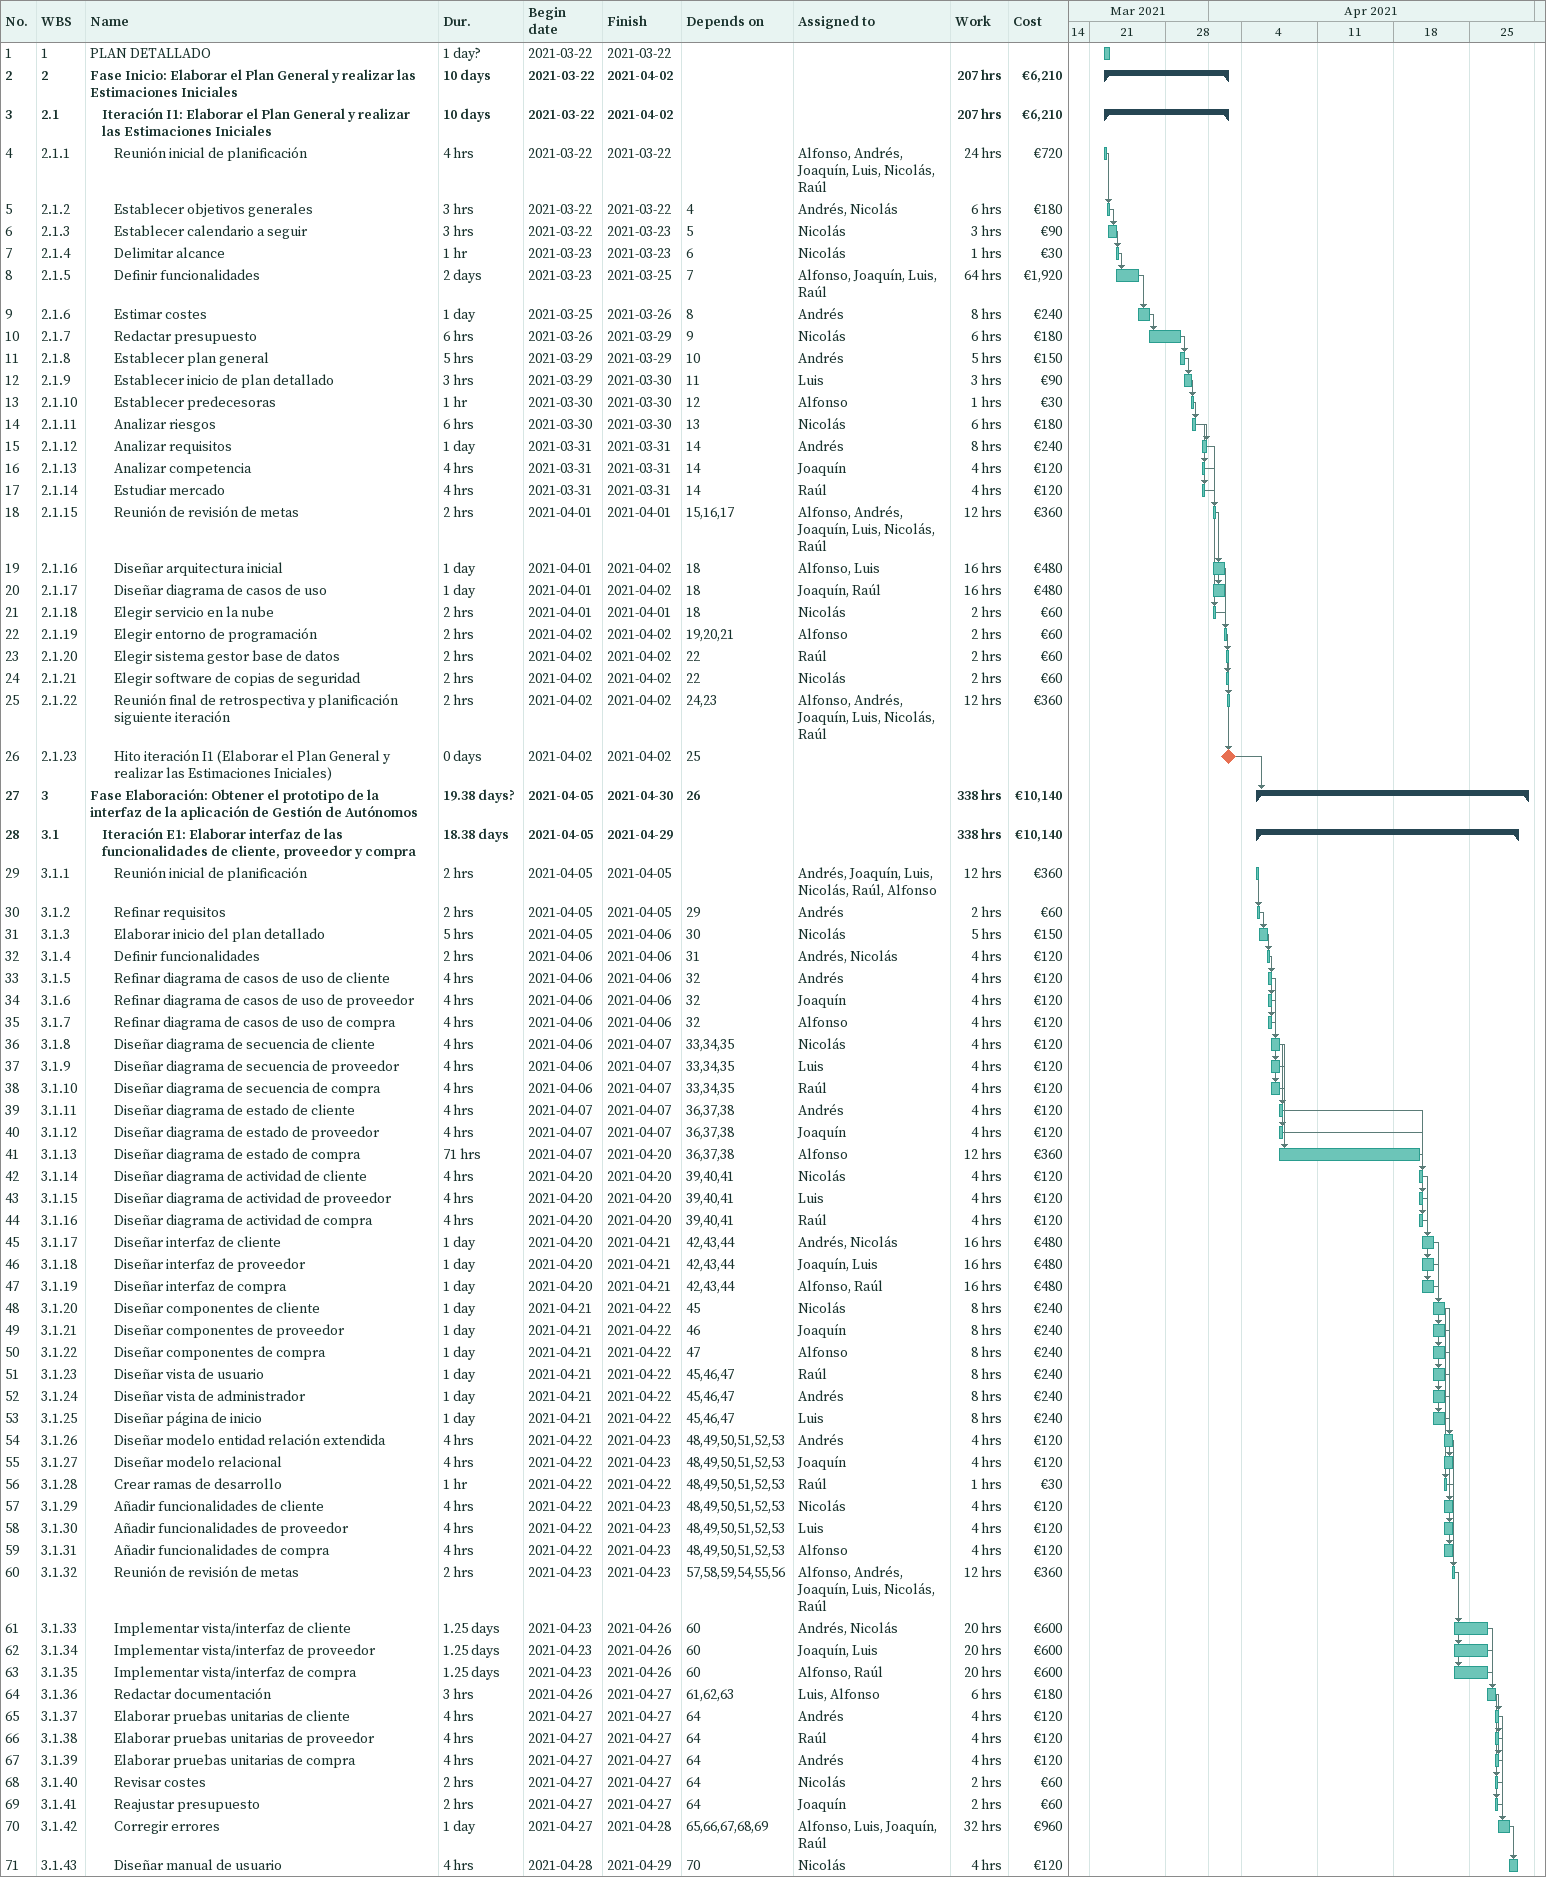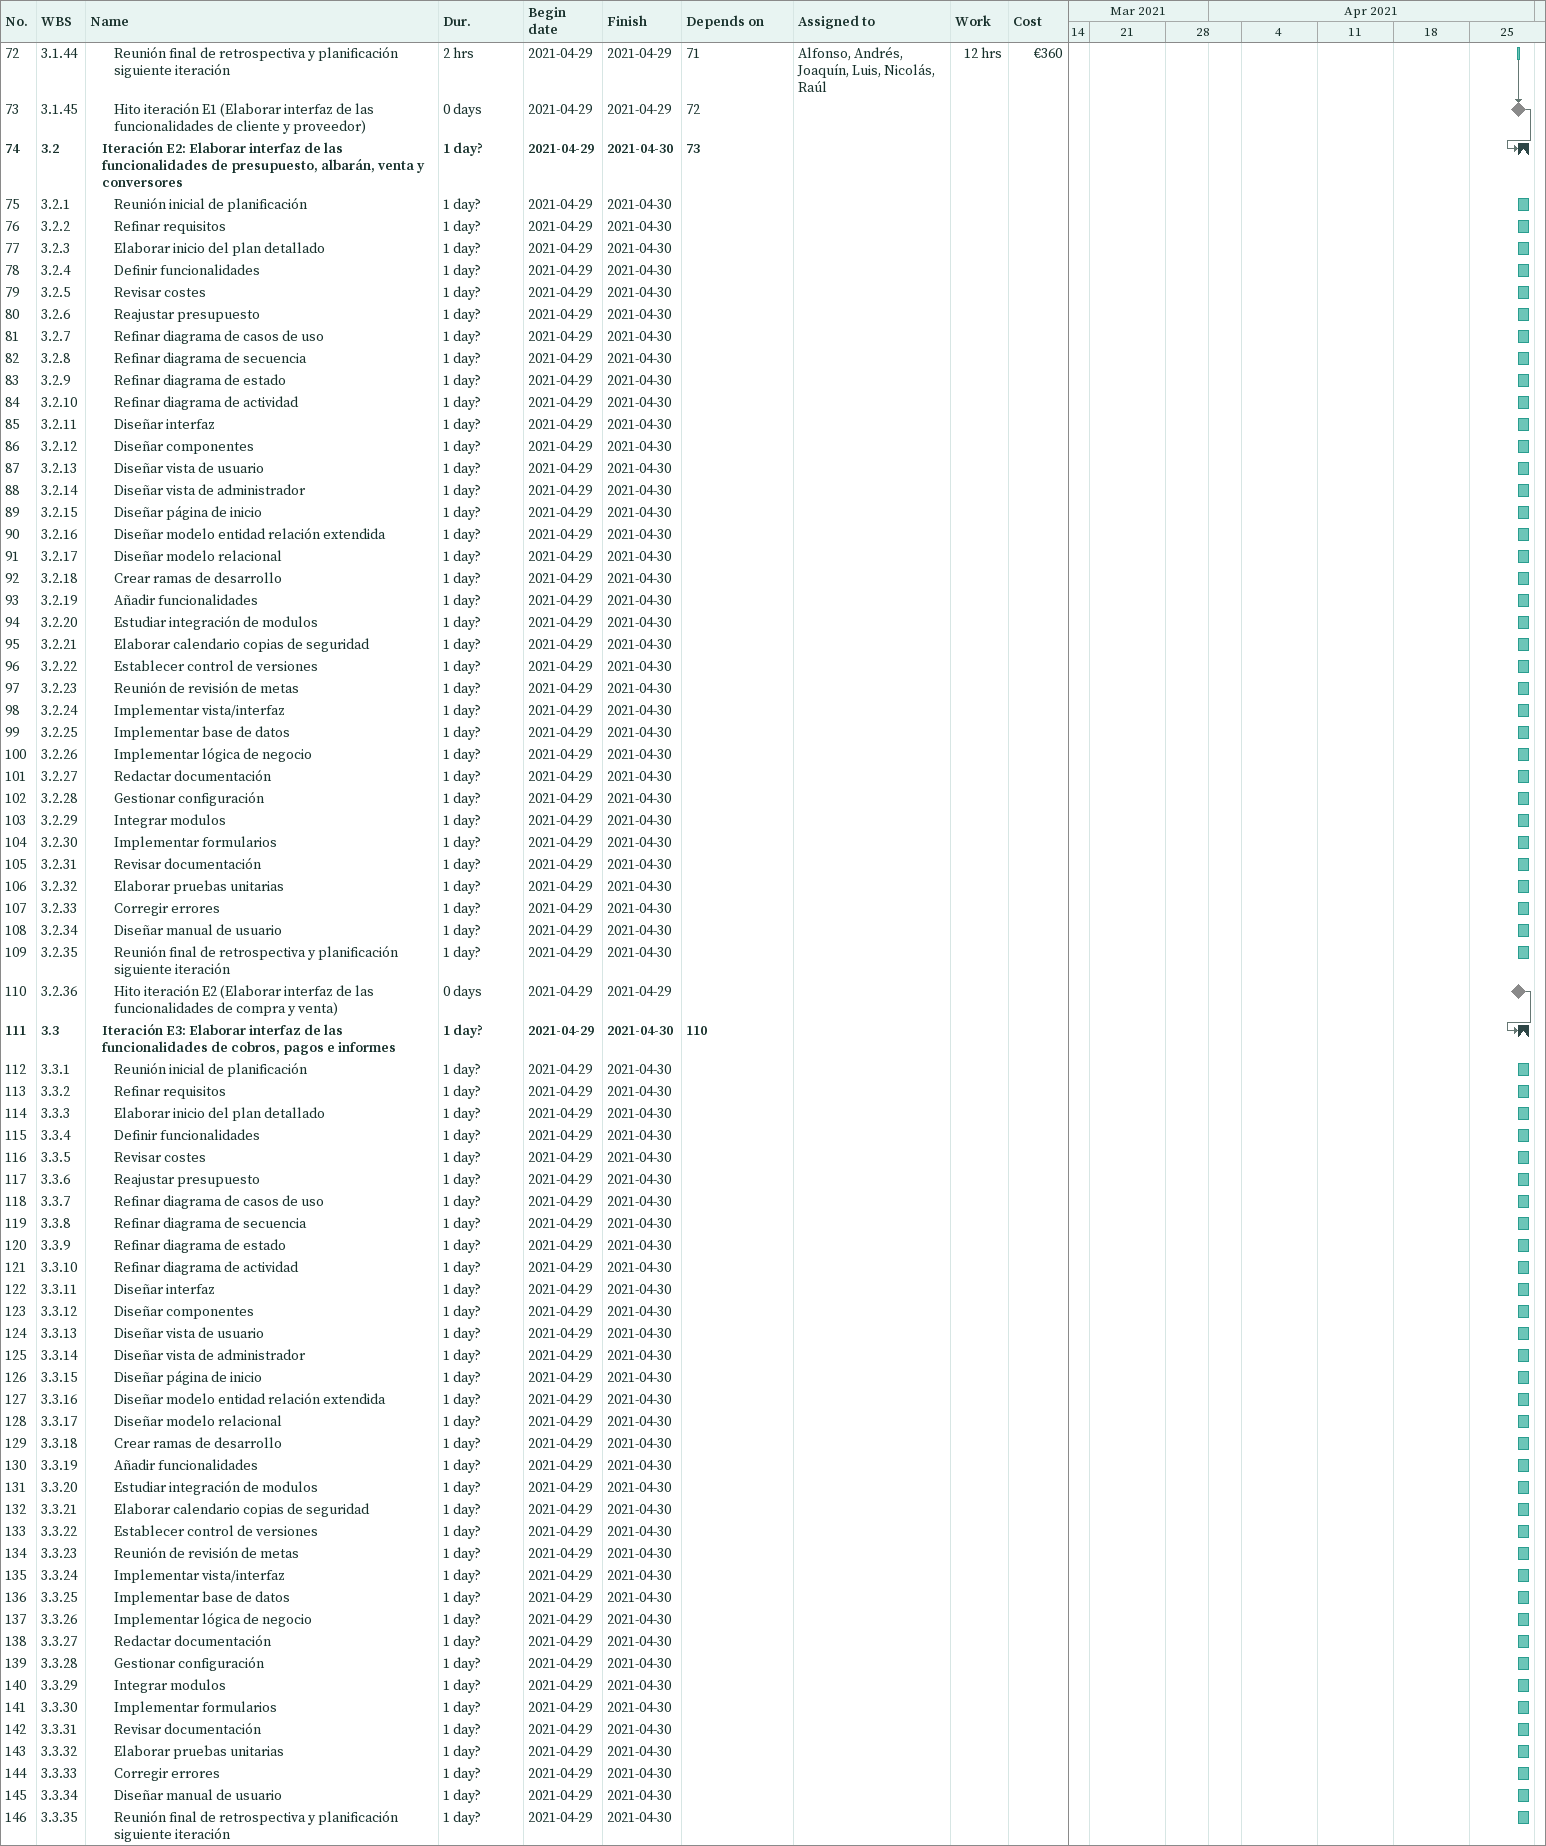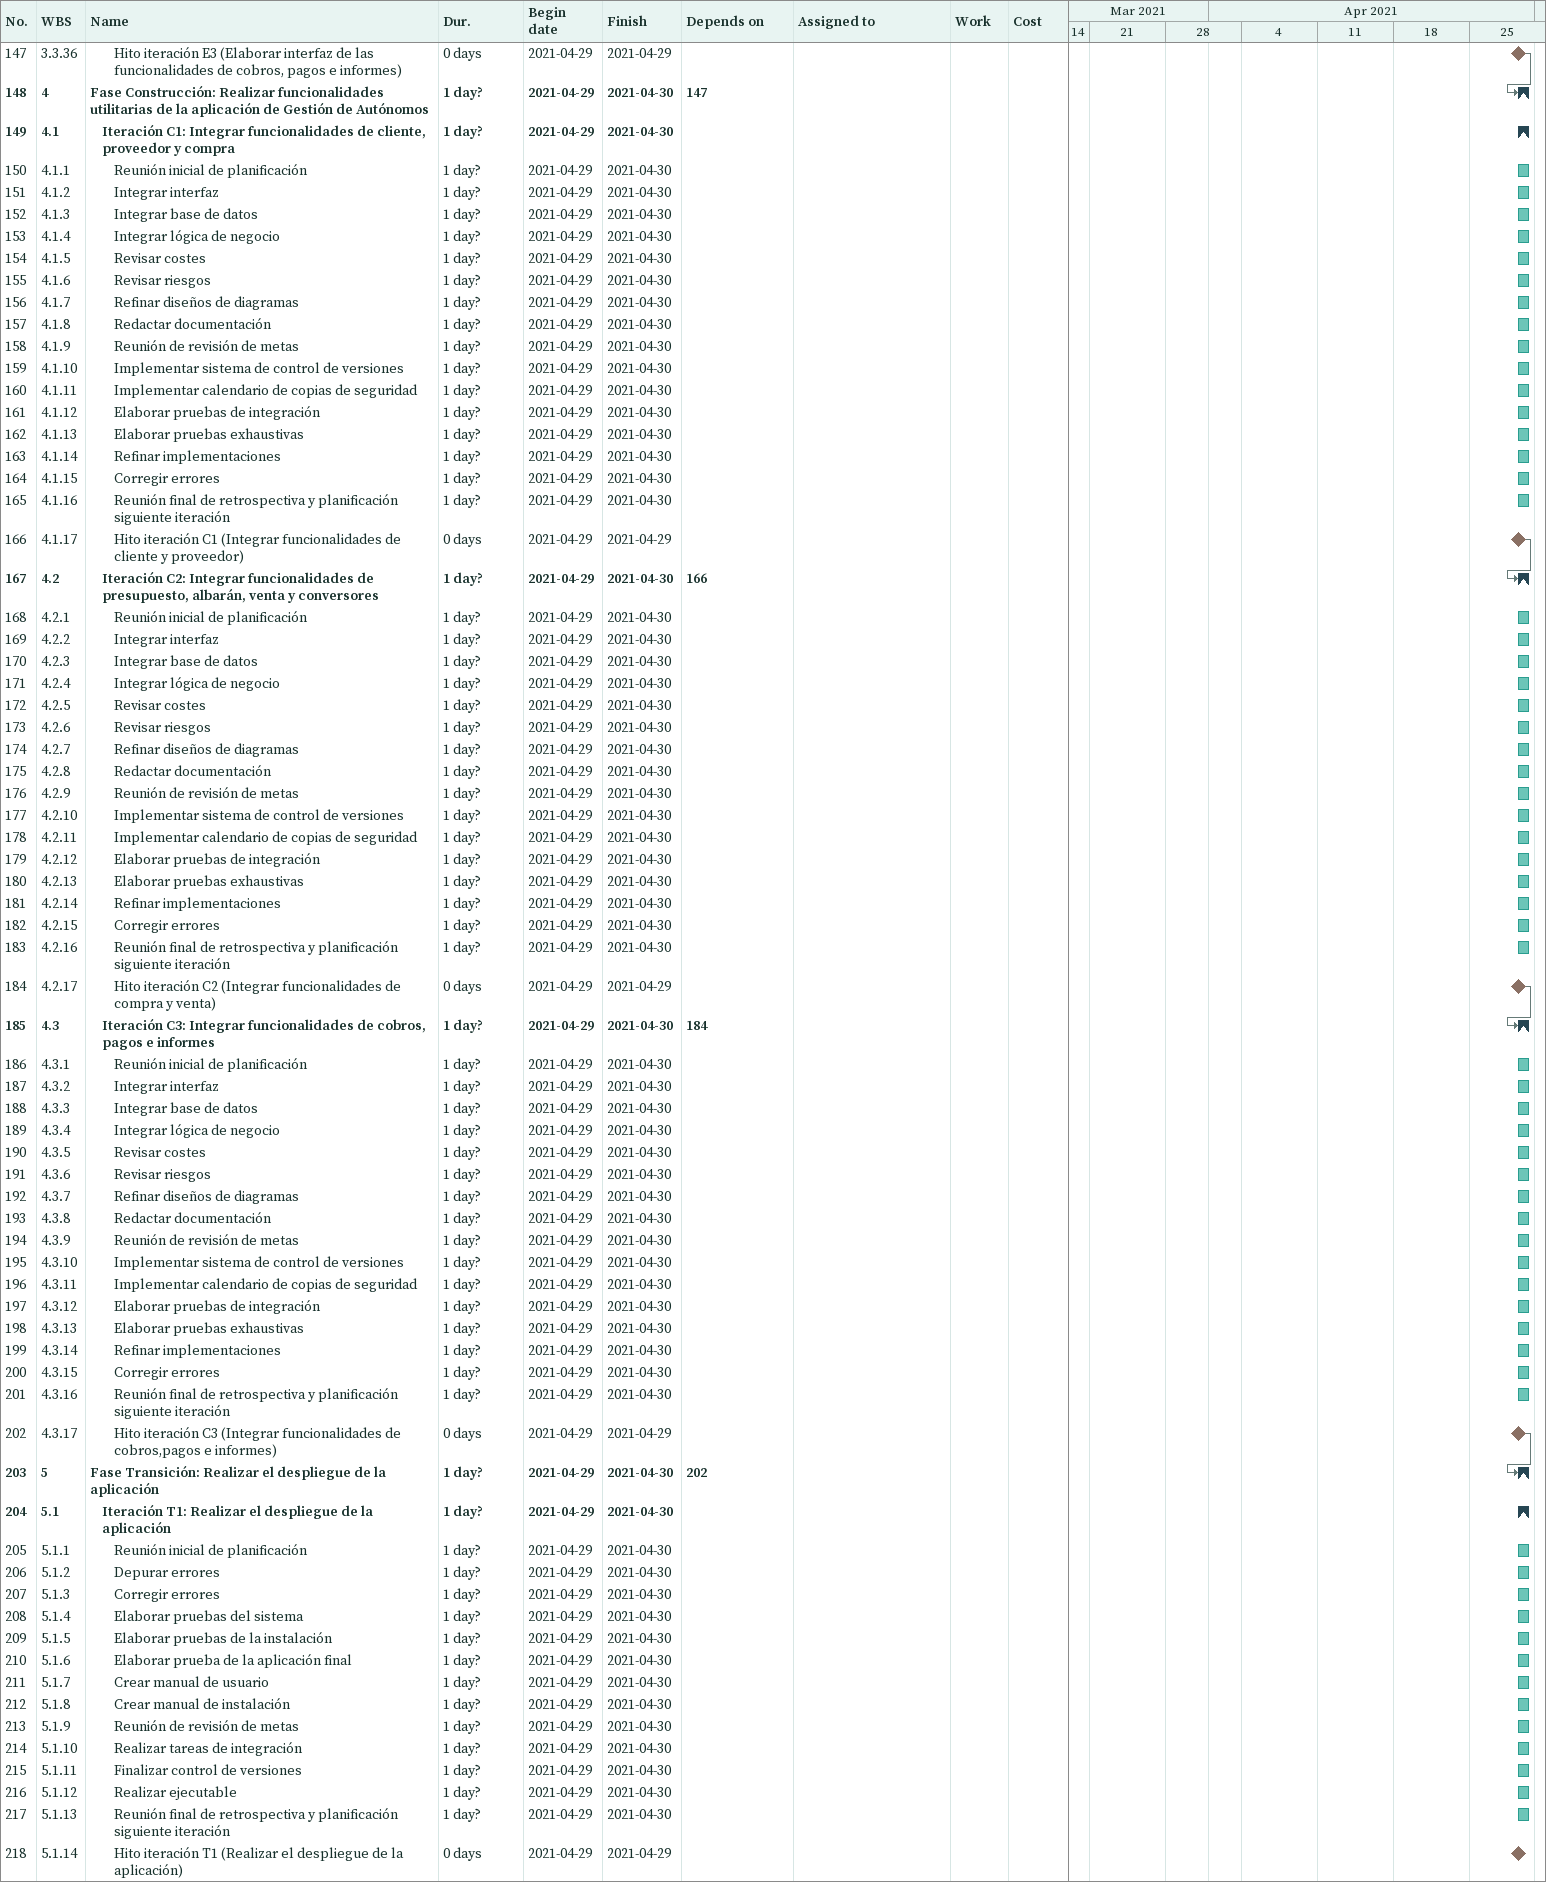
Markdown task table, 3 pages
| ID | WBS | Task | Duration | Start | Finish | Predecessors | Resources | Work (h) | Cost (€) |
|---|---|---|---|---|---|---|---|---|---|
| 1 | 1 | PLAN DETALLADO | 1d? | 2021-03-22 | 2021-03-22 |  |  |  |  |
| 2 | 2 | **Fase Inicio: Elaborar el Plan General y realizar las Estimaciones Iniciales** | 10d | 2021-03-22 | 2021-04-02 |  |  | 207 | 6210 |
| 3 | 2.1 | **Iteración I1: Elaborar el Plan General y realizar las Estimaciones Iniciales** | 10d | 2021-03-22 | 2021-04-02 |  |  | 207 | 6210 |
| 4 | 2.1.1 | Reunión inicial de planificación | 4h | 2021-03-22 | 2021-03-22 |  | Alfonso, Andrés, Joaquín, Luis, Nicolás, Raúl | 24 | 720 |
| 5 | 2.1.2 | Establecer objetivos generales | 3h | 2021-03-22 | 2021-03-22 | 4 | Andrés, Nicolás | 6 | 180 |
| 6 | 2.1.3 | Establecer calendario a seguir | 3h | 2021-03-22 | 2021-03-23 | 5 | Nicolás | 3 | 90 |
| 7 | 2.1.4 | Delimitar alcance | 1h | 2021-03-23 | 2021-03-23 | 6 | Nicolás | 1 | 30 |
| 8 | 2.1.5 | Definir funcionalidades | 2d | 2021-03-23 | 2021-03-25 | 7 | Alfonso, Joaquín, Luis, Raúl | 64 | 1920 |
| 9 | 2.1.6 | Estimar costes | 1d | 2021-03-25 | 2021-03-26 | 8 | Andrés | 8 | 240 |
| 10 | 2.1.7 | Redactar presupuesto | 6h | 2021-03-26 | 2021-03-29 | 9 | Nicolás | 6 | 180 |
| 11 | 2.1.8 | Establecer plan general | 5h | 2021-03-29 | 2021-03-29 | 10 | Andrés | 5 | 150 |
| 12 | 2.1.9 | Establecer inicio de plan detallado | 3h | 2021-03-29 | 2021-03-30 | 11 | Luis | 3 | 90 |
| 13 | 2.1.10 | Establecer predecesoras | 1h | 2021-03-30 | 2021-03-30 | 12 | Alfonso | 1 | 30 |
| 14 | 2.1.11 | Analizar riesgos | 6h | 2021-03-30 | 2021-03-30 | 13 | Nicolás | 6 | 180 |
| 15 | 2.1.12 | Analizar requisitos | 1d | 2021-03-31 | 2021-03-31 | 14 | Andrés | 8 | 240 |
| 16 | 2.1.13 | Analizar competencia | 4h | 2021-03-31 | 2021-03-31 | 14 | Joaquín | 4 | 120 |
| 17 | 2.1.14 | Estudiar mercado | 4h | 2021-03-31 | 2021-03-31 | 14 | Raúl | 4 | 120 |
| 18 | 2.1.15 | Reunión de revisión de metas | 2h | 2021-04-01 | 2021-04-01 | 15, 16, 17 | Alfonso, Andrés, Joaquín, Luis, Nicolás, Raúl | 12 | 360 |
| 19 | 2.1.16 | Diseñar arquitectura inicial | 1d | 2021-04-01 | 2021-04-02 | 18 | Alfonso, Luis | 16 | 480 |
| 20 | 2.1.17 | Diseñar diagrama de casos de uso | 1d | 2021-04-01 | 2021-04-02 | 18 | Joaquín, Raúl | 16 | 480 |
| 21 | 2.1.18 | Elegir servicio en la nube | 2h | 2021-04-01 | 2021-04-01 | 18 | Nicolás | 2 | 60 |
| 22 | 2.1.19 | Elegir entorno de programación | 2h | 2021-04-02 | 2021-04-02 | 19, 20, 21 | Alfonso | 2 | 60 |
| 23 | 2.1.20 | Elegir sistema gestor base de datos | 2h | 2021-04-02 | 2021-04-02 | 22 | Raúl | 2 | 60 |
| 24 | 2.1.21 | Elegir software de copias de seguridad | 2h | 2021-04-02 | 2021-04-02 | 22 | Nicolás | 2 | 60 |
| 25 | 2.1.22 | Reunión final de retrospectiva y planificación siguiente iteración | 2h | 2021-04-02 | 2021-04-02 | 24, 23 | Alfonso, Andrés, Joaquín, Luis, Nicolás, Raúl | 12 | 360 |
| 26 | 2.1.23 | Hito iteración I1 (Elaborar el Plan General y realizar las Estimaciones Iniciales) | 0d | 2021-04-02 | 2021-04-02 | 25 |  |  |  |
| 27 | 3 | **Fase Elaboración: Obtener el prototipo de la interfaz de la aplicación de Gestión de Autónomos** | 19.38d? | 2021-04-05 | 2021-04-30 | 26 |  | 338 | 10140 |
| 28 | 3.1 | **Iteración E1: Elaborar interfaz de las funcionalidades de cliente, proveedor y compra** | 18.38d | 2021-04-05 | 2021-04-29 |  |  | 338 | 10140 |
| 29 | 3.1.1 | Reunión inicial de planificación | 2h | 2021-04-05 | 2021-04-05 |  | Andrés, Joaquín, Luis, Nicolás, Raúl, Alfonso | 12 | 360 |
| 30 | 3.1.2 | Refinar requisitos | 2h | 2021-04-05 | 2021-04-05 | 29 | Andrés | 2 | 60 |
| 31 | 3.1.3 | Elaborar inicio del plan detallado | 5h | 2021-04-05 | 2021-04-06 | 30 | Nicolás | 5 | 150 |
| 32 | 3.1.4 | Definir funcionalidades | 2h | 2021-04-06 | 2021-04-06 | 31 | Andrés, Nicolás | 4 | 120 |
| 33 | 3.1.5 | Refinar diagrama de casos de uso de cliente | 4h | 2021-04-06 | 2021-04-06 | 32 | Andrés | 4 | 120 |
| 34 | 3.1.6 | Refinar diagrama de casos de uso de proveedor | 4h | 2021-04-06 | 2021-04-06 | 32 | Joaquín | 4 | 120 |
| 35 | 3.1.7 | Refinar diagrama de casos de uso de compra | 4h | 2021-04-06 | 2021-04-06 | 32 | Alfonso | 4 | 120 |
| 36 | 3.1.8 | Diseñar diagrama de secuencia de cliente | 4h | 2021-04-06 | 2021-04-07 | 33, 34, 35 | Nicolás | 4 | 120 |
| 37 | 3.1.9 | Diseñar diagrama de secuencia de proveedor | 4h | 2021-04-06 | 2021-04-07 | 33, 34, 35 | Luis | 4 | 120 |
| 38 | 3.1.10 | Diseñar diagrama de secuencia de compra | 4h | 2021-04-06 | 2021-04-07 | 33, 34, 35 | Raúl | 4 | 120 |
| 39 | 3.1.11 | Diseñar diagrama de estado de cliente | 4h | 2021-04-07 | 2021-04-07 | 36, 37, 38 | Andrés | 4 | 120 |
| 40 | 3.1.12 | Diseñar diagrama de estado de proveedor | 4h | 2021-04-07 | 2021-04-07 | 36, 37, 38 | Joaquín | 4 | 120 |
| 41 | 3.1.13 | Diseñar diagrama de estado de compra | 71h | 2021-04-07 | 2021-04-20 | 36, 37, 38 | Alfonso | 12 | 360 |
| 42 | 3.1.14 | Diseñar diagrama de actividad de cliente | 4h | 2021-04-20 | 2021-04-20 | 39, 40, 41 | Nicolás | 4 | 120 |
| 43 | 3.1.15 | Diseñar diagrama de actividad de proveedor | 4h | 2021-04-20 | 2021-04-20 | 39, 40, 41 | Luis | 4 | 120 |
| 44 | 3.1.16 | Diseñar diagrama de actividad de compra | 4h | 2021-04-20 | 2021-04-20 | 39, 40, 41 | Raúl | 4 | 120 |
| 45 | 3.1.17 | Diseñar interfaz de cliente | 1d | 2021-04-20 | 2021-04-21 | 42, 43, 44 | Andrés, Nicolás | 16 | 480 |
| 46 | 3.1.18 | Diseñar interfaz de proveedor | 1d | 2021-04-20 | 2021-04-21 | 42, 43, 44 | Joaquín, Luis | 16 | 480 |
| 47 | 3.1.19 | Diseñar interfaz de compra | 1d | 2021-04-20 | 2021-04-21 | 42, 43, 44 | Alfonso, Raúl | 16 | 480 |
| 48 | 3.1.20 | Diseñar componentes de cliente | 1d | 2021-04-21 | 2021-04-22 | 45 | Nicolás | 8 | 240 |
| 49 | 3.1.21 | Diseñar componentes de proveedor | 1d | 2021-04-21 | 2021-04-22 | 46 | Joaquín | 8 | 240 |
| 50 | 3.1.22 | Diseñar componentes de compra | 1d | 2021-04-21 | 2021-04-22 | 47 | Alfonso | 8 | 240 |
| 51 | 3.1.23 | Diseñar vista de usuario | 1d | 2021-04-21 | 2021-04-22 | 45, 46, 47 | Raúl | 8 | 240 |
| 52 | 3.1.24 | Diseñar vista de administrador | 1d | 2021-04-21 | 2021-04-22 | 45, 46, 47 | Andrés | 8 | 240 |
| 53 | 3.1.25 | Diseñar página de inicio | 1d | 2021-04-21 | 2021-04-22 | 45, 46, 47 | Luis | 8 | 240 |
| 54 | 3.1.26 | Diseñar modelo entidad relación extendida | 4h | 2021-04-22 | 2021-04-23 | 48, 49, 50, 51, 52, 53 | Andrés | 4 | 120 |
| 55 | 3.1.27 | Diseñar modelo relacional | 4h | 2021-04-22 | 2021-04-23 | 48, 49, 50, 51, 52, 53 | Joaquín | 4 | 120 |
| 56 | 3.1.28 | Crear ramas de desarrollo | 1h | 2021-04-22 | 2021-04-22 | 48, 49, 50, 51, 52, 53 | Raúl | 1 | 30 |
| 57 | 3.1.29 | Añadir funcionalidades de cliente | 4h | 2021-04-22 | 2021-04-23 | 48, 49, 50, 51, 52, 53 | Nicolás | 4 | 120 |
| 58 | 3.1.30 | Añadir funcionalidades de proveedor | 4h | 2021-04-22 | 2021-04-23 | 48, 49, 50, 51, 52, 53 | Luis | 4 | 120 |
| 59 | 3.1.31 | Añadir funcionalidades de compra | 4h | 2021-04-22 | 2021-04-23 | 48, 49, 50, 51, 52, 53 | Alfonso | 4 | 120 |
| 60 | 3.1.32 | Reunión de revisión de metas | 2h | 2021-04-23 | 2021-04-23 | 57, 58, 59, 54, 55, 56 | Alfonso, Andrés, Joaquín, Luis, Nicolás, Raúl | 12 | 360 |
| 61 | 3.1.33 | Implementar vista/interfaz de cliente | 1.25d | 2021-04-23 | 2021-04-26 | 60 | Andrés, Nicolás | 20 | 600 |
| 62 | 3.1.34 | Implementar vista/interfaz de proveedor | 1.25d | 2021-04-23 | 2021-04-26 | 60 | Joaquín, Luis | 20 | 600 |
| 63 | 3.1.35 | Implementar vista/interfaz de compra | 1.25d | 2021-04-23 | 2021-04-26 | 60 | Alfonso, Raúl | 20 | 600 |
| 64 | 3.1.36 | Redactar documentación | 3h | 2021-04-26 | 2021-04-27 | 61, 62, 63 | Luis, Alfonso | 6 | 180 |
| 65 | 3.1.37 | Elaborar pruebas unitarias de cliente | 4h | 2021-04-27 | 2021-04-27 | 64 | Andrés | 4 | 120 |
| 66 | 3.1.38 | Elaborar pruebas unitarias de proveedor | 4h | 2021-04-27 | 2021-04-27 | 64 | Raúl | 4 | 120 |
| 67 | 3.1.39 | Elaborar pruebas unitarias de compra | 4h | 2021-04-27 | 2021-04-27 | 64 | Andrés | 4 | 120 |
| 68 | 3.1.40 | Revisar costes | 2h | 2021-04-27 | 2021-04-27 | 64 | Nicolás | 2 | 60 |
| 69 | 3.1.41 | Reajustar presupuesto | 2h | 2021-04-27 | 2021-04-27 | 64 | Joaquín | 2 | 60 |
| 70 | 3.1.42 | Corregir errores | 1d | 2021-04-27 | 2021-04-28 | 65, 66, 67, 68, 69 | Alfonso, Luis, Joaquín, Raúl | 32 | 960 |
| 71 | 3.1.43 | Diseñar manual de usuario | 4h | 2021-04-28 | 2021-04-29 | 70 | Nicolás | 4 | 120 |
| 72 | 3.1.44 | Reunión final de retrospectiva y planificación siguiente iteración | 2h | 2021-04-29 | 2021-04-29 | 71 | Alfonso, Andrés, Joaquín, Luis, Nicolás, Raúl | 12 | 360 |
| 73 | 3.1.45 | Hito iteración E1 (Elaborar interfaz de las funcionalidades de cliente y proveedor) | 0d | 2021-04-29 | 2021-04-29 | 72 |  |  |  |
| 74 | 3.2 | **Iteración E2: Elaborar interfaz de las funcionalidades de presupuesto, albarán, venta y conversores** | 1d? | 2021-04-29 | 2021-04-30 | 73 |  |  |  |
| 75 | 3.2.1 | Reunión inicial de planificación | 1d? | 2021-04-29 | 2021-04-30 |  |  |  |  |
| 76 | 3.2.2 | Refinar requisitos | 1d? | 2021-04-29 | 2021-04-30 |  |  |  |  |
| 77 | 3.2.3 | Elaborar inicio del plan detallado | 1d? | 2021-04-29 | 2021-04-30 |  |  |  |  |
| 78 | 3.2.4 | Definir funcionalidades | 1d? | 2021-04-29 | 2021-04-30 |  |  |  |  |
| 79 | 3.2.5 | Revisar costes | 1d? | 2021-04-29 | 2021-04-30 |  |  |  |  |
| 80 | 3.2.6 | Reajustar presupuesto | 1d? | 2021-04-29 | 2021-04-30 |  |  |  |  |
| 81 | 3.2.7 | Refinar diagrama de casos de uso | 1d? | 2021-04-29 | 2021-04-30 |  |  |  |  |
| 82 | 3.2.8 | Refinar diagrama de secuencia | 1d? | 2021-04-29 | 2021-04-30 |  |  |  |  |
| 83 | 3.2.9 | Refinar diagrama de estado | 1d? | 2021-04-29 | 2021-04-30 |  |  |  |  |
| 84 | 3.2.10 | Refinar diagrama de actividad | 1d? | 2021-04-29 | 2021-04-30 |  |  |  |  |
| 85 | 3.2.11 | Diseñar interfaz | 1d? | 2021-04-29 | 2021-04-30 |  |  |  |  |
| 86 | 3.2.12 | Diseñar componentes | 1d? | 2021-04-29 | 2021-04-30 |  |  |  |  |
| 87 | 3.2.13 | Diseñar vista de usuario | 1d? | 2021-04-29 | 2021-04-30 |  |  |  |  |
| 88 | 3.2.14 | Diseñar vista de administrador | 1d? | 2021-04-29 | 2021-04-30 |  |  |  |  |
| 89 | 3.2.15 | Diseñar página de inicio | 1d? | 2021-04-29 | 2021-04-30 |  |  |  |  |
| 90 | 3.2.16 | Diseñar modelo entidad relación extendida | 1d? | 2021-04-29 | 2021-04-30 |  |  |  |  |
| 91 | 3.2.17 | Diseñar modelo relacional | 1d? | 2021-04-29 | 2021-04-30 |  |  |  |  |
| 92 | 3.2.18 | Crear ramas de desarrollo | 1d? | 2021-04-29 | 2021-04-30 |  |  |  |  |
| 93 | 3.2.19 | Añadir funcionalidades | 1d? | 2021-04-29 | 2021-04-30 |  |  |  |  |
| 94 | 3.2.20 | Estudiar integración de modulos | 1d? | 2021-04-29 | 2021-04-30 |  |  |  |  |
| 95 | 3.2.21 | Elaborar calendario copias de seguridad | 1d? | 2021-04-29 | 2021-04-30 |  |  |  |  |
| 96 | 3.2.22 | Establecer control de versiones | 1d? | 2021-04-29 | 2021-04-30 |  |  |  |  |
| 97 | 3.2.23 | Reunión de revisión de metas | 1d? | 2021-04-29 | 2021-04-30 |  |  |  |  |
| 98 | 3.2.24 | Implementar vista/interfaz | 1d? | 2021-04-29 | 2021-04-30 |  |  |  |  |
| 99 | 3.2.25 | Implementar base de datos | 1d? | 2021-04-29 | 2021-04-30 |  |  |  |  |
| 100 | 3.2.26 | Implementar lógica de negocio | 1d? | 2021-04-29 | 2021-04-30 |  |  |  |  |
| 101 | 3.2.27 | Redactar documentación | 1d? | 2021-04-29 | 2021-04-30 |  |  |  |  |
| 102 | 3.2.28 | Gestionar configuración | 1d? | 2021-04-29 | 2021-04-30 |  |  |  |  |
| 103 | 3.2.29 | Integrar modulos | 1d? | 2021-04-29 | 2021-04-30 |  |  |  |  |
| 104 | 3.2.30 | Implementar formularios | 1d? | 2021-04-29 | 2021-04-30 |  |  |  |  |
| 105 | 3.2.31 | Revisar documentación | 1d? | 2021-04-29 | 2021-04-30 |  |  |  |  |
| 106 | 3.2.32 | Elaborar pruebas unitarias | 1d? | 2021-04-29 | 2021-04-30 |  |  |  |  |
| 107 | 3.2.33 | Corregir errores | 1d? | 2021-04-29 | 2021-04-30 |  |  |  |  |
| 108 | 3.2.34 | Diseñar manual de usuario | 1d? | 2021-04-29 | 2021-04-30 |  |  |  |  |
| 109 | 3.2.35 | Reunión final de retrospectiva y planificación siguiente iteración | 1d? | 2021-04-29 | 2021-04-30 |  |  |  |  |
| 110 | 3.2.36 | Hito iteración E2 (Elaborar interfaz de las funcionalidades de compra y venta) | 0d | 2021-04-29 | 2021-04-29 |  |  |  |  |
| 111 | 3.3 | **Iteración E3: Elaborar interfaz de las funcionalidades de cobros, pagos e informes** | 1d? | 2021-04-29 | 2021-04-30 | 110 |  |  |  |
| 112 | 3.3.1 | Reunión inicial de planificación | 1d? | 2021-04-29 | 2021-04-30 |  |  |  |  |
| 113 | 3.3.2 | Refinar requisitos | 1d? | 2021-04-29 | 2021-04-30 |  |  |  |  |
| 114 | 3.3.3 | Elaborar inicio del plan detallado | 1d? | 2021-04-29 | 2021-04-30 |  |  |  |  |
| 115 | 3.3.4 | Definir funcionalidades | 1d? | 2021-04-29 | 2021-04-30 |  |  |  |  |
| 116 | 3.3.5 | Revisar costes | 1d? | 2021-04-29 | 2021-04-30 |  |  |  |  |
| 117 | 3.3.6 | Reajustar presupuesto | 1d? | 2021-04-29 | 2021-04-30 |  |  |  |  |
| 118 | 3.3.7 | Refinar diagrama de casos de uso | 1d? | 2021-04-29 | 2021-04-30 |  |  |  |  |
| 119 | 3.3.8 | Refinar diagrama de secuencia | 1d? | 2021-04-29 | 2021-04-30 |  |  |  |  |
| 120 | 3.3.9 | Refinar diagrama de estado | 1d? | 2021-04-29 | 2021-04-30 |  |  |  |  |
| 121 | 3.3.10 | Refinar diagrama de actividad | 1d? | 2021-04-29 | 2021-04-30 |  |  |  |  |
| 122 | 3.3.11 | Diseñar interfaz | 1d? | 2021-04-29 | 2021-04-30 |  |  |  |  |
| 123 | 3.3.12 | Diseñar componentes | 1d? | 2021-04-29 | 2021-04-30 |  |  |  |  |
| 124 | 3.3.13 | Diseñar vista de usuario | 1d? | 2021-04-29 | 2021-04-30 |  |  |  |  |
| 125 | 3.3.14 | Diseñar vista de administrador | 1d? | 2021-04-29 | 2021-04-30 |  |  |  |  |
| 126 | 3.3.15 | Diseñar página de inicio | 1d? | 2021-04-29 | 2021-04-30 |  |  |  |  |
| 127 | 3.3.16 | Diseñar modelo entidad relación extendida | 1d? | 2021-04-29 | 2021-04-30 |  |  |  |  |
| 128 | 3.3.17 | Diseñar modelo relacional | 1d? | 2021-04-29 | 2021-04-30 |  |  |  |  |
| 129 | 3.3.18 | Crear ramas de desarrollo | 1d? | 2021-04-29 | 2021-04-30 |  |  |  |  |
| 130 | 3.3.19 | Añadir funcionalidades | 1d? | 2021-04-29 | 2021-04-30 |  |  |  |  |
| 131 | 3.3.20 | Estudiar integración de modulos | 1d? | 2021-04-29 | 2021-04-30 |  |  |  |  |
| 132 | 3.3.21 | Elaborar calendario copias de seguridad | 1d? | 2021-04-29 | 2021-04-30 |  |  |  |  |
| 133 | 3.3.22 | Establecer control de versiones | 1d? | 2021-04-29 | 2021-04-30 |  |  |  |  |
| 134 | 3.3.23 | Reunión de revisión de metas | 1d? | 2021-04-29 | 2021-04-30 |  |  |  |  |
| 135 | 3.3.24 | Implementar vista/interfaz | 1d? | 2021-04-29 | 2021-04-30 |  |  |  |  |
| 136 | 3.3.25 | Implementar base de datos | 1d? | 2021-04-29 | 2021-04-30 |  |  |  |  |
| 137 | 3.3.26 | Implementar lógica de negocio | 1d? | 2021-04-29 | 2021-04-30 |  |  |  |  |
| 138 | 3.3.27 | Redactar documentación | 1d? | 2021-04-29 | 2021-04-30 |  |  |  |  |
| 139 | 3.3.28 | Gestionar configuración | 1d? | 2021-04-29 | 2021-04-30 |  |  |  |  |
| 140 | 3.3.29 | Integrar modulos | 1d? | 2021-04-29 | 2021-04-30 |  |  |  |  |
| 141 | 3.3.30 | Implementar formularios | 1d? | 2021-04-29 | 2021-04-30 |  |  |  |  |
| 142 | 3.3.31 | Revisar documentación | 1d? | 2021-04-29 | 2021-04-30 |  |  |  |  |
| 143 | 3.3.32 | Elaborar pruebas unitarias | 1d? | 2021-04-29 | 2021-04-30 |  |  |  |  |
| 144 | 3.3.33 | Corregir errores | 1d? | 2021-04-29 | 2021-04-30 |  |  |  |  |
| 145 | 3.3.34 | Diseñar manual de usuario | 1d? | 2021-04-29 | 2021-04-30 |  |  |  |  |
| 146 | 3.3.35 | Reunión final de retrospectiva y planificación siguiente iteración | 1d? | 2021-04-29 | 2021-04-30 |  |  |  |  |
| 147 | 3.3.36 | Hito iteración E3 (Elaborar interfaz de las funcionalidades de cobros, pagos e informes) | 0d | 2021-04-29 | 2021-04-29 |  |  |  |  |
| 148 | 4 | **Fase Construcción: Realizar funcionalidades utilitarias de la aplicación de Gestión de Autónomos** | 1d? | 2021-04-29 | 2021-04-30 | 147 |  |  |  |
| 149 | 4.1 | **Iteración C1: Integrar funcionalidades de cliente, proveedor y compra** | 1d? | 2021-04-29 | 2021-04-30 |  |  |  |  |
| 150 | 4.1.1 | Reunión inicial de planificación | 1d? | 2021-04-29 | 2021-04-30 |  |  |  |  |
| 151 | 4.1.2 | Integrar interfaz | 1d? | 2021-04-29 | 2021-04-30 |  |  |  |  |
| 152 | 4.1.3 | Integrar base de datos | 1d? | 2021-04-29 | 2021-04-30 |  |  |  |  |
| 153 | 4.1.4 | Integrar lógica de negocio | 1d? | 2021-04-29 | 2021-04-30 |  |  |  |  |
| 154 | 4.1.5 | Revisar costes | 1d? | 2021-04-29 | 2021-04-30 |  |  |  |  |
| 155 | 4.1.6 | Revisar riesgos | 1d? | 2021-04-29 | 2021-04-30 |  |  |  |  |
| 156 | 4.1.7 | Refinar diseños de diagramas | 1d? | 2021-04-29 | 2021-04-30 |  |  |  |  |
| 157 | 4.1.8 | Redactar documentación | 1d? | 2021-04-29 | 2021-04-30 |  |  |  |  |
| 158 | 4.1.9 | Reunión de revisión de metas | 1d? | 2021-04-29 | 2021-04-30 |  |  |  |  |
| 159 | 4.1.10 | Implementar sistema de control de versiones | 1d? | 2021-04-29 | 2021-04-30 |  |  |  |  |
| 160 | 4.1.11 | Implementar calendario de copias de seguridad | 1d? | 2021-04-29 | 2021-04-30 |  |  |  |  |
| 161 | 4.1.12 | Elaborar pruebas de integración | 1d? | 2021-04-29 | 2021-04-30 |  |  |  |  |
| 162 | 4.1.13 | Elaborar pruebas exhaustivas | 1d? | 2021-04-29 | 2021-04-30 |  |  |  |  |
| 163 | 4.1.14 | Refinar implementaciones | 1d? | 2021-04-29 | 2021-04-30 |  |  |  |  |
| 164 | 4.1.15 | Corregir errores | 1d? | 2021-04-29 | 2021-04-30 |  |  |  |  |
| 165 | 4.1.16 | Reunión final de retrospectiva y planificación siguiente iteración | 1d? | 2021-04-29 | 2021-04-30 |  |  |  |  |
| 166 | 4.1.17 | Hito iteración C1 (Integrar funcionalidades de cliente y proveedor) | 0d | 2021-04-29 | 2021-04-29 |  |  |  |  |
| 167 | 4.2 | **Iteración C2: Integrar funcionalidades de presupuesto, albarán, venta y conversores** | 1d? | 2021-04-29 | 2021-04-30 | 166 |  |  |  |
| 168 | 4.2.1 | Reunión inicial de planificación | 1d? | 2021-04-29 | 2021-04-30 |  |  |  |  |
| 169 | 4.2.2 | Integrar interfaz | 1d? | 2021-04-29 | 2021-04-30 |  |  |  |  |
| 170 | 4.2.3 | Integrar base de datos | 1d? | 2021-04-29 | 2021-04-30 |  |  |  |  |
| 171 | 4.2.4 | Integrar lógica de negocio | 1d? | 2021-04-29 | 2021-04-30 |  |  |  |  |
| 172 | 4.2.5 | Revisar costes | 1d? | 2021-04-29 | 2021-04-30 |  |  |  |  |
| 173 | 4.2.6 | Revisar riesgos | 1d? | 2021-04-29 | 2021-04-30 |  |  |  |  |
| 174 | 4.2.7 | Refinar diseños de diagramas | 1d? | 2021-04-29 | 2021-04-30 |  |  |  |  |
| 175 | 4.2.8 | Redactar documentación | 1d? | 2021-04-29 | 2021-04-30 |  |  |  |  |
| 176 | 4.2.9 | Reunión de revisión de metas | 1d? | 2021-04-29 | 2021-04-30 |  |  |  |  |
| 177 | 4.2.10 | Implementar sistema de control de versiones | 1d? | 2021-04-29 | 2021-04-30 |  |  |  |  |
| 178 | 4.2.11 | Implementar calendario de copias de seguridad | 1d? | 2021-04-29 | 2021-04-30 |  |  |  |  |
| 179 | 4.2.12 | Elaborar pruebas de integración | 1d? | 2021-04-29 | 2021-04-30 |  |  |  |  |
| 180 | 4.2.13 | Elaborar pruebas exhaustivas | 1d? | 2021-04-29 | 2021-04-30 |  |  |  |  |
| 181 | 4.2.14 | Refinar implementaciones | 1d? | 2021-04-29 | 2021-04-30 |  |  |  |  |
| 182 | 4.2.15 | Corregir errores | 1d? | 2021-04-29 | 2021-04-30 |  |  |  |  |
| 183 | 4.2.16 | Reunión final de retrospectiva y planificación siguiente iteración | 1d? | 2021-04-29 | 2021-04-30 |  |  |  |  |
| 184 | 4.2.17 | Hito iteración C2 (Integrar funcionalidades de compra y venta) | 0d | 2021-04-29 | 2021-04-29 |  |  |  |  |
| 185 | 4.3 | **Iteración C3: Integrar funcionalidades de cobros, pagos e informes** | 1d? | 2021-04-29 | 2021-04-30 | 184 |  |  |  |
| 186 | 4.3.1 | Reunión inicial de planificación | 1d? | 2021-04-29 | 2021-04-30 |  |  |  |  |
| 187 | 4.3.2 | Integrar interfaz | 1d? | 2021-04-29 | 2021-04-30 |  |  |  |  |
| 188 | 4.3.3 | Integrar base de datos | 1d? | 2021-04-29 | 2021-04-30 |  |  |  |  |
| 189 | 4.3.4 | Integrar lógica de negocio | 1d? | 2021-04-29 | 2021-04-30 |  |  |  |  |
| 190 | 4.3.5 | Revisar costes | 1d? | 2021-04-29 | 2021-04-30 |  |  |  |  |
| 191 | 4.3.6 | Revisar riesgos | 1d? | 2021-04-29 | 2021-04-30 |  |  |  |  |
| 192 | 4.3.7 | Refinar diseños de diagramas | 1d? | 2021-04-29 | 2021-04-30 |  |  |  |  |
| 193 | 4.3.8 | Redactar documentación | 1d? | 2021-04-29 | 2021-04-30 |  |  |  |  |
| 194 | 4.3.9 | Reunión de revisión de metas | 1d? | 2021-04-29 | 2021-04-30 |  |  |  |  |
| 195 | 4.3.10 | Implementar sistema de control de versiones | 1d? | 2021-04-29 | 2021-04-30 |  |  |  |  |
| 196 | 4.3.11 | Implementar calendario de copias de seguridad | 1d? | 2021-04-29 | 2021-04-30 |  |  |  |  |
| 197 | 4.3.12 | Elaborar pruebas de integración | 1d? | 2021-04-29 | 2021-04-30 |  |  |  |  |
| 198 | 4.3.13 | Elaborar pruebas exhaustivas | 1d? | 2021-04-29 | 2021-04-30 |  |  |  |  |
| 199 | 4.3.14 | Refinar implementaciones | 1d? | 2021-04-29 | 2021-04-30 |  |  |  |  |
| 200 | 4.3.15 | Corregir errores | 1d? | 2021-04-29 | 2021-04-30 |  |  |  |  |
| 201 | 4.3.16 | Reunión final de retrospectiva y planificación siguiente iteración | 1d? | 2021-04-29 | 2021-04-30 |  |  |  |  |
| 202 | 4.3.17 | Hito iteración C3 (Integrar funcionalidades de cobros,pagos e informes) | 0d | 2021-04-29 | 2021-04-29 |  |  |  |  |
| 203 | 5 | **Fase Transición: Realizar el despliegue de la aplicación** | 1d? | 2021-04-29 | 2021-04-30 | 202 |  |  |  |
| 204 | 5.1 | **Iteración T1: Realizar el despliegue de la aplicación** | 1d? | 2021-04-29 | 2021-04-30 |  |  |  |  |
| 205 | 5.1.1 | Reunión inicial de planificación | 1d? | 2021-04-29 | 2021-04-30 |  |  |  |  |
| 206 | 5.1.2 | Depurar errores | 1d? | 2021-04-29 | 2021-04-30 |  |  |  |  |
| 207 | 5.1.3 | Corregir errores | 1d? | 2021-04-29 | 2021-04-30 |  |  |  |  |
| 208 | 5.1.4 | Elaborar pruebas del sistema | 1d? | 2021-04-29 | 2021-04-30 |  |  |  |  |
| 209 | 5.1.5 | Elaborar pruebas de la instalación | 1d? | 2021-04-29 | 2021-04-30 |  |  |  |  |
| 210 | 5.1.6 | Elaborar prueba de la aplicación final | 1d? | 2021-04-29 | 2021-04-30 |  |  |  |  |
| 211 | 5.1.7 | Crear manual de usuario | 1d? | 2021-04-29 | 2021-04-30 |  |  |  |  |
| 212 | 5.1.8 | Crear manual de instalación | 1d? | 2021-04-29 | 2021-04-30 |  |  |  |  |
| 213 | 5.1.9 | Reunión de revisión de metas | 1d? | 2021-04-29 | 2021-04-30 |  |  |  |  |
| 214 | 5.1.10 | Realizar tareas de integración | 1d? | 2021-04-29 | 2021-04-30 |  |  |  |  |
| 215 | 5.1.11 | Finalizar control de versiones | 1d? | 2021-04-29 | 2021-04-30 |  |  |  |  |
| 216 | 5.1.12 | Realizar ejecutable | 1d? | 2021-04-29 | 2021-04-30 |  |  |  |  |
| 217 | 5.1.13 | Reunión final de retrospectiva y planificación siguiente iteración | 1d? | 2021-04-29 | 2021-04-30 |  |  |  |  |
| 218 | 5.1.14 | Hito iteración T1 (Realizar el despliegue de la aplicación) | 0d | 2021-04-29 | 2021-04-29 |  |  |  |  |
